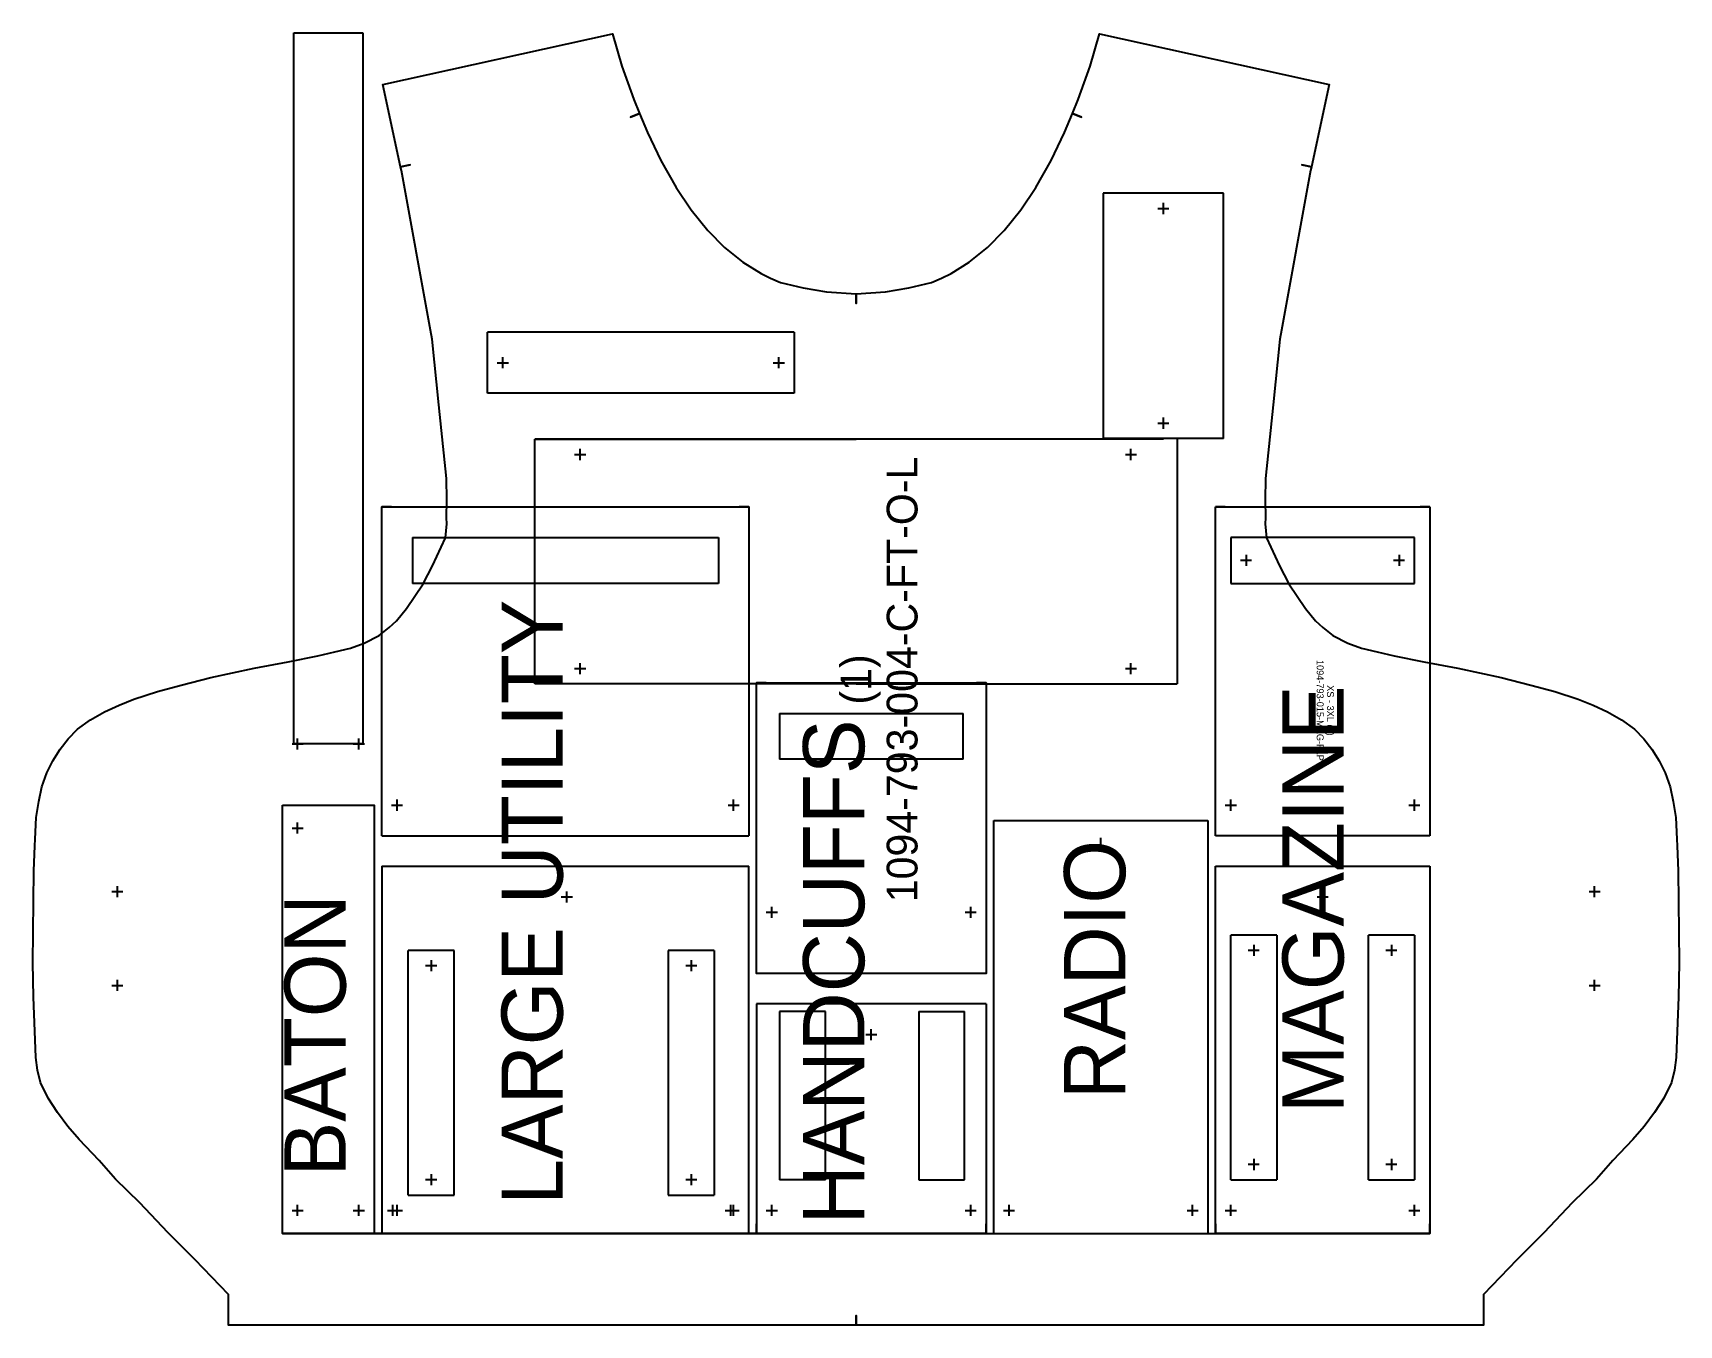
# Model space of a CAD drawing. Header units: inches. Extents: x -3.2 to 23.7, y 23.7 to 44.8.
import ezdxf
from ezdxf.enums import TextEntityAlignment as Align

# ---------------------------------------------------------------- set-up
doc = ezdxf.new("R2010")
doc.units = ezdxf.units.IN
doc.header["$MEASUREMENT"] = 0
doc.layers.add('ABC', color=7, linetype='Continuous')
doc.layers.add('T001L001', color=7, linetype='Continuous')

msp = doc.modelspace()

# ---------------------------------------------------------------- linework, layer by layer
at = {"linetype": 'Continuous'}
for p, q in [((3.007, 36.582), (3.007, 35.832)), ((8.007, 36.582), (8.007, 35.832))]:
    msp.add_line(p, q, dxfattribs=at)
for points in [[(2.757, 32.117), (2.757, 32.298)], [(2.757, 32.116), (2.757, 32.297)], [(8.257, 32.116), (8.257, 32.297)], [(16.382, 32.116), (16.382, 32.297)], [(19.382, 32.116), (19.382, 32.297)], [(2.666, 32.207), (2.847, 32.207)], [(2.666, 32.207), (2.847, 32.207)], [(8.166, 32.207), (8.347, 32.207)], [(8.166, 32.207), (8.347, 32.207)], [(16.291, 32.207), (16.472, 32.207)], [(19.291, 32.207), (19.473, 32.207)], [(1.041, 31.832), (1.222, 31.832)], [(1.132, 31.741), (1.132, 31.922)], [(14.257, 31.491), (14.257, 31.672)], [(-1.904, 30.793), (-1.723, 30.793)], [(-1.814, 30.702), (-1.814, 30.884)], [(5.44, 30.707), (5.622, 30.707)], [(5.44, 30.706), (5.621, 30.706)], [(5.531, 30.616), (5.531, 30.797)], [(5.531, 30.616), (5.531, 30.797)], [(22.236, 30.793), (22.418, 30.793)], [(22.327, 30.702), (22.327, 30.884)], [(8.791, 30.457), (8.972, 30.457)], [(8.882, 30.366), (8.882, 30.547)], [(12.041, 30.457), (12.222, 30.457)], [(12.132, 30.366), (12.132, 30.547)], [(16.757, 29.923), (16.757, 29.742)], [(19.007, 29.923), (19.007, 29.742)], [(3.314, 29.673), (3.314, 29.492)], [(7.564, 29.673), (7.564, 29.492)], [(16.847, 29.832), (16.666, 29.832)], [(19.097, 29.832), (18.916, 29.832)], [(-1.813, 29.169), (-1.813, 29.351)], [(3.404, 29.582), (3.223, 29.582)], [(7.654, 29.582), (7.473, 29.582)], [(22.326, 29.169), (22.326, 29.351)], [(-1.904, 29.26), (-1.722, 29.26)], [(22.236, 29.26), (22.417, 29.26)], [(16.757, 26.423), (16.757, 26.242)], [(19.007, 26.423), (19.007, 26.242)], [(3.314, 26.173), (3.314, 25.992)], [(7.564, 26.173), (7.564, 25.992)], [(16.847, 26.332), (16.666, 26.332)], [(19.097, 26.332), (18.916, 26.332)], [(3.404, 26.082), (3.223, 26.082)], [(7.654, 26.082), (7.473, 26.082)], [(1.041, 25.582), (1.222, 25.582)], [(1.132, 25.491), (1.132, 25.672)], [(2.041, 25.582), (2.222, 25.582)], [(2.132, 25.491), (2.132, 25.672)], [(2.598, 25.582), (2.779, 25.582)], [(2.666, 25.582), (2.847, 25.582)], [(2.689, 25.491), (2.689, 25.672)], [(2.757, 25.491), (2.757, 25.672)], [(8.119, 25.582), (8.301, 25.582)], [(8.166, 25.582), (8.347, 25.582)], [(8.21, 25.491), (8.21, 25.672)], [(8.257, 25.491), (8.257, 25.672)], [(12.041, 25.582), (12.222, 25.582)], [(12.132, 25.491), (12.132, 25.672)], [(12.666, 25.582), (12.847, 25.582)], [(12.757, 25.491), (12.757, 25.672)], [(15.666, 25.582), (15.847, 25.582)], [(15.757, 25.491), (15.757, 25.672)], [(16.291, 25.582), (16.472, 25.582)], [(16.291, 25.582), (16.472, 25.582)], [(16.382, 25.491), (16.382, 25.672)], [(16.382, 25.491), (16.382, 25.672)], [(19.291, 25.582), (19.473, 25.582)], [(19.291, 25.582), (19.472, 25.582)], [(19.382, 25.491), (19.382, 25.672)], [(19.382, 25.491), (19.382, 25.672)]]:
    msp.add_lwpolyline(points)
msp.add_lwpolyline([(0.882, 32.207), (2.382, 32.207), (2.382, 25.207), (0.882, 25.207)], close=True)
at = {"layer": 'T001L001'}
for p, q in [((1.07, 44.832), (2.195, 44.832)), ((1.07, 33.207), (1.07, 44.832)), ((2.195, 44.832), (2.195, 33.207)), ((16.132, 31.707), (16.132, 37.082)), ((16.132, 37.082), (16.289, 37.082)), ((16.289, 37.082), (16.132, 37.082)), ((19.632, 37.082), (19.474, 37.082)), ((19.474, 37.082), (19.632, 37.082)), ((19.632, 37.082), (19.632, 31.707)), ((2.195, 33.207), (1.07, 33.207)), ((19.632, 31.707), (16.132, 31.707))]:
    msp.add_line(p, q, dxfattribs=at)
for points in [[(10.257, 23.707), (10.257, 23.864), (10.257, 23.707), (0, 23.707), (0, 24.206), (-0.544, 24.775), (-0.988, 25.218), (-1.446, 25.705), (-1.845, 26.09), (-2.111, 26.4), (-2.436, 26.74), (-2.621, 26.956), (-2.792, 27.183), (-2.947, 27.419), (-3.071, 27.671), (-3.12, 27.875), (-3.146, 28.084), (-3.163, 28.51), (-3.187, 29.07), (-3.194, 29.63), (-3.177, 31.133), (-3.164, 31.543), (-3.16, 31.652), (-3.141, 32.005), (-3.098, 32.266), (-3.046, 32.506), (-2.968, 32.738), (-2.868, 32.934), (-2.75, 33.12), (-2.616, 33.294), (-2.463, 33.451), (-2.252, 33.603), (-2.025, 33.732), (-1.787, 33.844), (-1.543, 33.941), (-1.16, 34.067), (-0.771, 34.171), (-0.288, 34.296), (0.423, 34.447), (0.978, 34.548), (1.464, 34.646), (1.739, 34.711), (1.994, 34.776), (2.218, 34.856), (2.463, 34.98), (2.627, 35.111), (2.745, 35.223), (2.913, 35.421), (3.185, 35.826), (3.336, 36.12), (3.55, 36.577), (3.571, 36.806), (3.564, 36.907), (3.568, 37.201), (3.562, 37.55), (3.44, 38.749), (3.329, 39.824), (3.301, 39.973), (2.828, 42.58), (2.815, 42.642), (2.971, 42.676), (2.815, 42.642), (2.525, 43.986), (6.278, 44.817), (6.43, 44.29), (6.627, 43.742), (6.72, 43.516), (6.572, 43.455), (6.72, 43.516), (6.849, 43.204), (7.069, 42.748), (7.318, 42.307), (7.563, 41.942), (7.837, 41.6), (8.107, 41.325), (8.406, 41.082), (8.705, 40.898), (8.862, 40.82), (9.024, 40.754), (9.395, 40.665), (9.772, 40.601), (10.257, 40.565), (10.257, 40.408), (10.257, 40.565), (10.741, 40.601), (11.118, 40.665), (11.489, 40.754), (11.651, 40.82), (11.809, 40.898), (12.107, 41.082), (12.406, 41.325), (12.676, 41.6), (12.95, 41.942), (13.195, 42.307), (13.444, 42.748), (13.664, 43.204), (13.793, 43.516), (13.941, 43.455), (13.793, 43.516), (13.887, 43.742), (14.083, 44.29), (14.235, 44.817), (17.988, 43.986), (17.698, 42.642), (17.542, 42.676), (17.698, 42.642), (17.685, 42.58), (17.212, 39.973), (17.184, 39.824), (17.073, 38.749), (16.951, 37.55), (16.945, 37.201), (16.949, 36.907), (16.942, 36.806), (16.963, 36.577), (17.178, 36.12), (17.328, 35.826), (17.6, 35.421), (17.768, 35.223), (17.886, 35.111), (18.05, 34.98), (18.295, 34.856), (18.519, 34.776), (18.775, 34.711), (19.049, 34.646), (19.535, 34.548), (20.09, 34.447), (20.801, 34.296), (21.284, 34.171), (21.674, 34.067), (22.056, 33.941), (22.301, 33.844), (22.538, 33.732), (22.765, 33.603), (22.976, 33.451), (23.129, 33.294), (23.263, 33.12), (23.381, 32.934), (23.481, 32.738), (23.559, 32.506), (23.611, 32.266), (23.654, 32.005), (23.673, 31.652), (23.677, 31.543), (23.691, 31.133), (23.707, 29.63), (23.7, 29.07), (23.676, 28.51), (23.659, 28.084), (23.634, 27.875), (23.584, 27.671), (23.46, 27.419), (23.305, 27.183), (23.134, 26.956), (22.949, 26.74), (22.624, 26.4), (22.358, 26.09), (21.959, 25.705), (21.501, 25.218), (21.057, 24.775), (20.513, 24.206), (20.513, 23.707), (10.257, 23.707)], [(16.262, 42.212), (15.279, 42.212), (14.296, 42.212)], [(14.296, 42.212), (14.296, 38.203)], [(15.279, 41.871), (15.279, 42.053)], [(16.262, 38.203), (16.262, 42.212)], [(15.188, 41.962), (15.37, 41.962)], [(9.246, 39.94), (4.235, 39.94)], [(4.235, 38.94), (4.235, 39.94)], [(9.246, 39.94), (9.246, 38.94)], [(4.394, 39.44), (4.576, 39.44)], [(4.485, 39.349), (4.485, 39.531)], [(8.905, 39.44), (9.087, 39.44)], [(8.996, 39.349), (8.996, 39.531)], [(9.246, 38.94), (4.235, 38.94)], [(15.279, 38.362), (15.279, 38.544)], [(16.262, 38.203), (15.279, 38.203), (14.296, 38.203)], [(15.188, 38.453), (15.37, 38.453)], [(5.006, 34.189), (5.006, 38.189)], [(5.006, 38.189), (10.257, 38.189)], [(10.257, 38.189), (5.006, 38.189)], [(5.657, 37.939), (5.839, 37.939)], [(5.748, 37.848), (5.748, 38.03)], [(15.279, 38.189), (10.257, 38.189)], [(14.659, 37.939), (14.84, 37.939)], [(14.749, 37.848), (14.749, 38.03)], [(15.507, 38.189), (15.507, 34.189)], [(2.507, 37.082), (8.507, 37.082)], [(2.507, 31.707), (2.507, 37.082), (2.664, 37.082), (2.507, 37.082)], [(8.507, 37.082), (8.349, 37.082), (8.507, 37.082), (8.507, 31.707)], [(16.132, 37.082), (19.632, 37.082)], [(3.007, 36.582), (8.007, 36.582)], [(19.382, 36.582), (16.382, 36.582)], [(16.382, 36.582), (16.382, 35.832)], [(19.382, 35.832), (19.382, 36.582)], [(16.722, 36.207), (16.541, 36.207)], [(16.632, 36.298), (16.632, 36.117)], [(19.222, 36.207), (19.041, 36.207)], [(19.132, 36.298), (19.132, 36.117)], [(8.007, 35.832), (3.007, 35.832)], [(16.382, 35.832), (19.382, 35.832)], [(5.657, 34.439), (5.839, 34.439)], [(5.748, 34.348), (5.748, 34.53)], [(14.659, 34.439), (14.84, 34.439)], [(14.749, 34.348), (14.749, 34.53)], [(10.257, 34.189), (5.006, 34.189)], [(8.632, 34.207), (12.382, 34.207)], [(12.382, 34.207), (12.224, 34.207), (12.382, 34.207), (12.382, 29.457), (8.632, 29.457), (8.632, 34.207), (8.789, 34.207), (8.632, 34.207)], [(10.257, 34.189), (15.507, 34.189)], [(9.007, 33.707), (12.007, 33.707)], [(9.007, 33.707), (9.007, 32.957)], [(12.007, 32.957), (12.007, 33.707)], [(1.041, 33.207), (1.222, 33.207)], [(1.132, 33.116), (1.132, 33.297)], [(2.041, 33.207), (2.222, 33.207)], [(2.132, 33.116), (2.132, 33.297)], [(12.007, 32.957), (9.007, 32.957)], [(12.507, 25.207), (12.507, 31.957)], [(12.507, 31.957), (16.007, 31.957)], [(16.007, 31.957), (16.007, 25.207)], [(2.507, 31.707), (8.507, 31.707)], [(2.507, 31.207), (2.507, 25.207)], [(2.507, 31.207), (8.507, 31.207)], [(8.507, 25.207), (8.507, 31.207)], [(16.132, 25.207), (16.132, 31.207)], [(16.132, 31.207), (19.632, 31.207)], [(16.132, 25.207), (16.132, 31.206)], [(19.632, 31.206), (16.132, 31.206)], [(19.632, 31.207), (19.632, 25.207)], [(19.632, 31.206), (19.632, 25.207)], [(17.791, 30.707), (17.973, 30.707)], [(17.882, 30.616), (17.882, 30.797)], [(16.382, 26.082), (16.382, 30.082)], [(17.132, 30.082), (16.382, 30.082)], [(17.132, 30.082), (17.132, 26.082)], [(19.382, 30.082), (18.632, 30.082)], [(18.632, 26.082), (18.632, 30.082)], [(19.382, 30.082), (19.382, 26.082)], [(2.939, 25.832), (2.939, 29.832)], [(3.689, 29.832), (2.939, 29.832)], [(3.689, 25.832), (3.689, 29.832)], [(7.939, 29.832), (7.189, 29.832)], [(7.189, 29.832), (7.189, 25.832)], [(7.939, 29.832), (7.939, 25.832)], [(8.632, 28.957), (8.632, 25.207)], [(12.382, 28.957), (10.257, 28.957), (8.632, 28.957)], [(8.632, 28.957), (8.632, 25.207)], [(12.382, 28.957), (8.632, 28.957)], [(9.757, 28.832), (9.007, 28.832)], [(9.007, 28.832), (9.007, 26.082)], [(9.757, 26.082), (9.757, 28.832)], [(11.282, 28.832), (11.282, 26.082)], [(11.282, 28.832), (12.032, 28.832)], [(12.032, 26.082), (12.032, 28.832)], [(12.382, 28.957), (12.382, 25.207)], [(12.382, 28.957), (12.382, 25.207)], [(10.507, 28.366), (10.507, 28.547)], [(10.416, 28.457), (10.597, 28.457)], [(2.939, 25.832), (3.689, 25.832)], [(7.189, 25.832), (7.939, 25.832)], [(9.757, 26.082), (9.382, 26.082), (9.007, 26.082)], [(11.282, 26.082), (11.657, 26.082), (12.032, 26.082)], [(16.382, 26.082), (17.132, 26.082)], [(18.632, 26.082), (19.382, 26.082)], [(8.791, 25.582), (8.972, 25.582)], [(8.882, 25.491), (8.882, 25.672)], [(12.382, 25.207), (12.382, 25.365), (12.382, 25.207), (8.632, 25.207), (8.632, 25.365), (8.632, 25.207)], [(19.632, 25.207), (19.632, 25.365), (19.632, 25.207), (16.132, 25.207), (16.132, 25.365), (16.132, 25.207)], [(10.257, 25.207), (0.882, 25.207), (10.257, 25.207), (19.632, 25.207)]]:
    msp.add_lwpolyline(points, dxfattribs=at)

# ---------------------------------------------------------------- texts
at = {"layer": 'ABC'}
for s, height, rotation, p in [('1094-793-004-C-FT-O-L', 0.50276, 90, (11.01, 34.262)), ('(1)', 0.5028, 90, (10.257, 34.262)), ('1094-793-015-MAG-FLP', 0.11209, 270, (17.842, 33.756)), ('XS - 3XL (L)', 0.11209, 270, (18.01, 33.756))]:
    msp.add_text(s, height=height, rotation=rotation, dxfattribs=at).set_placement(p, align=Align.MIDDLE_CENTER)
for s, height, p in [('LARGE UTILITY', 1.00079, (4.964, 25.677)), ('MAGAZINE', 1.0008, (17.725, 27.174)), ('HANDCUFFS', 1.0008, (9.892, 25.355)), ('RADIO', 1.0008, (14.157, 27.4)), ('BATON', 1.0008, (1.417, 26.138))]:
    msp.add_text(s, height=height, rotation=90, dxfattribs=at).set_placement(p, align=Align.MIDDLE_LEFT)

doc.saveas('drawing.dxf')
